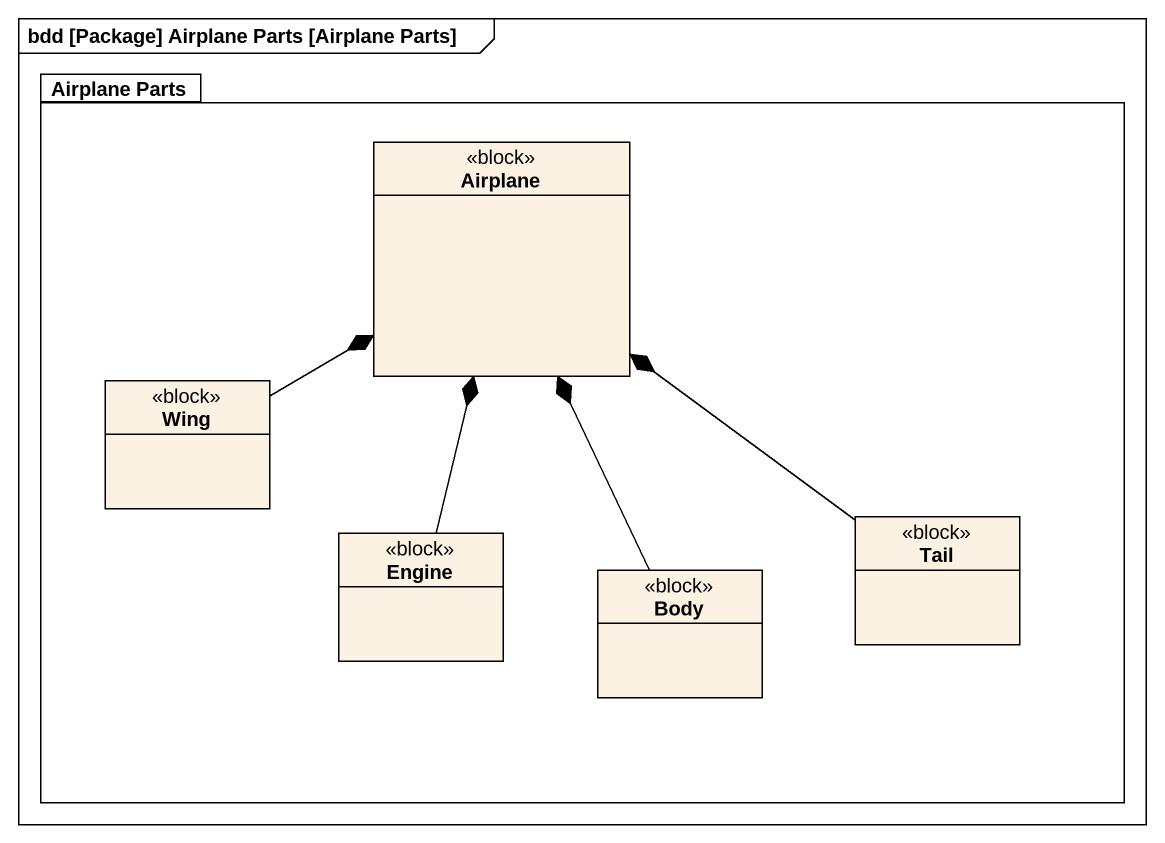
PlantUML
@startuml
mainframe bdd [Package] Airplane Parts [Airplane Parts]
hide circle
hide empty members
package "Airplane Parts" as Airplane_Parts {
  class Airplane <<block>>
  class Wing <<block>>
  class Engine <<block>>
  class Body <<block>>
  class Tail <<block>>
}
Wing -right-* Airplane
Engine -up-* Airplane
Body -up-* Airplane
Tail -up-* Airplane
@enduml
